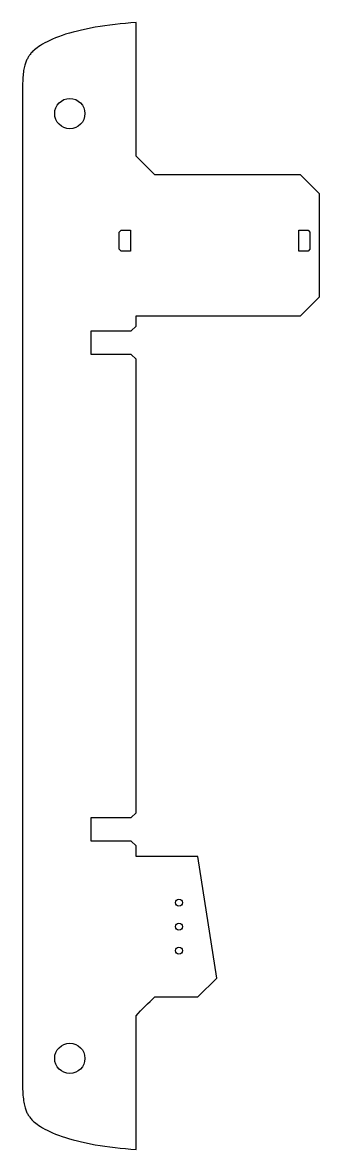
# Model space of a CAD drawing. Header units: millimetres. Extents: x -72 to -41, y -60 to 60.
import ezdxf

# ---------------------------------------------------------------- set-up
doc = ezdxf.new("R2010")
doc.units = ezdxf.units.MM

msp = doc.modelspace()

# ---------------------------------------------------------------- linework, layer by layer
msp.add_lwpolyline([(-70.59, -56.86), (-70.44, -56.98), (-70.27, -57.11), (-70.08, -57.23), (-69.86, -57.36), (-69.63, -57.49), (-69.38, -57.62), (-69.11, -57.76), (-68.81, -57.89), (-68.5, -58.02), (-68.16, -58.15), (-67.8, -58.28), (-67.43, -58.4), (-67.03, -58.52), (-66.62, -58.64), (-66.18, -58.75), (-65.74, -58.86), (-65.27, -58.96), (-64.79, -59.06), (-64.3, -59.15), (-63.79, -59.23), (-63.27, -59.31), (-62.74, -59.38), (-62.2, -59.45), (-61.65, -59.51), (-61.1, -59.56), (-60.54, -59.61), (-59.98, -59.65), (-59.98, -45.51, -0.026159), (-57.98, -43.51), (-53.44, -43.51), (-51.44, -41.51), (-53.44, -28.63), (-59.98, -28.63), (-59.98, -27.51), (-60.48, -27.01), (-64.73, -27.01), (-64.73, -24.51), (-60.48, -24.51), (-59.98, -24.01), (-59.98, 23.99), (-60.48, 24.49), (-64.73, 24.49), (-64.73, 26.99), (-60.48, 26.99), (-59.98, 27.49), (-59.98, 28.6), (-42.6, 28.6), (-40.6, 30.6), (-40.6, 41.49), (-42.6, 43.49), (-57.98, 43.49), (-59.98, 45.49), (-59.98, 59.63), (-60.54, 59.58), (-61.1, 59.54), (-61.65, 59.48), (-62.2, 59.42), (-62.74, 59.36), (-63.27, 59.29), (-63.79, 59.21), (-64.3, 59.12), (-64.79, 59.03), (-65.27, 58.94), (-65.74, 58.83), (-66.18, 58.73), (-66.62, 58.62), (-67.03, 58.5), (-67.43, 58.38), (-67.8, 58.25), (-68.16, 58.13), (-68.5, 58), (-68.81, 57.86), (-69.11, 57.73), (-69.38, 57.6), (-69.63, 57.47), (-69.86, 57.34), (-70.08, 57.21), (-70.27, 57.08), (-70.44, 56.96), (-70.59, 56.84), (-70.7, 56.75), (-70.8, 56.66), (-70.89, 56.58), (-70.97, 56.5), (-71.05, 56.42), (-71.11, 56.34), (-71.18, 56.26), (-71.24, 56.19), (-71.29, 56.11), (-71.34, 56.04), (-71.39, 55.96), (-71.43, 55.88), (-71.47, 55.8), (-71.52, 55.72), (-71.56, 55.63), (-71.59, 55.54), (-71.63, 55.44), (-71.67, 55.33), (-71.7, 55.22), (-71.74, 55.1), (-71.77, 54.97), (-71.8, 54.84), (-71.83, 54.69), (-71.86, 54.54), (-71.88, 54.38), (-71.9, 54.21), (-71.92, 54.03), (-71.94, 53.84), (-71.95, 53.64), (-71.96, 53.43), (-71.97, 53.21), (-71.97, 52.99), (-71.98, 52.75), (-71.98, -52.78), (-71.97, -53.03), (-71.97, -53.27), (-71.96, -53.5), (-71.95, -53.72), (-71.93, -53.92), (-71.91, -54.12), (-71.89, -54.31), (-71.87, -54.49), (-71.84, -54.66), (-71.81, -54.81), (-71.78, -54.96), (-71.74, -55.1), (-71.71, -55.23), (-71.67, -55.35), (-71.63, -55.46), (-71.59, -55.57), (-71.55, -55.66), (-71.51, -55.76), (-71.47, -55.85), (-71.42, -55.93), (-71.37, -56.01), (-71.32, -56.09), (-71.26, -56.17), (-71.2, -56.25), (-71.14, -56.33), (-71.07, -56.42), (-70.99, -56.5), (-70.91, -56.59), (-70.81, -56.68), (-70.71, -56.77), (-70.59, -56.86)], format="xyb", close=True)
for points in [[(-61.75, 35.64), (-61.75, 37.44), (-61.55, 37.64), (-60.57, 37.64), (-60.57, 35.44), (-61.55, 35.44)], [(-41.8, 35.44), (-42.78, 35.44), (-42.78, 37.64), (-41.8, 37.64), (-41.6, 37.44), (-41.6, 35.64)]]:
    msp.add_lwpolyline(points, close=True)
for centre, radius in [((-66.98, 49.99), 1.6), ((-55.44, -33.53), 0.375), ((-55.44, -36.07), 0.375), ((-55.44, -38.61), 0.375), ((-66.98, -50.01), 1.6)]:
    msp.add_circle(centre, radius)

doc.saveas('drawing.dxf')
